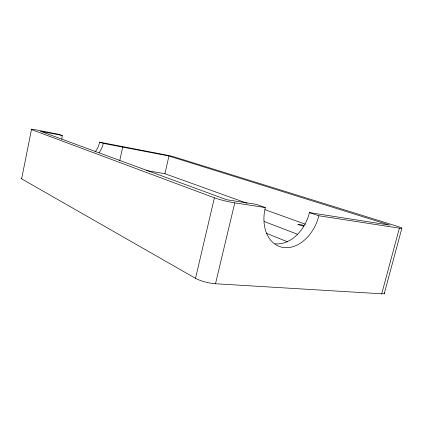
<?xml version="1.0" encoding="UTF-8"?>
<svg xmlns="http://www.w3.org/2000/svg" width="423" height="423" viewBox="0 0 423 423"><rect width="100%" height="100%" fill="white"/><g stroke="black" fill="none" stroke-linecap="round" stroke-linejoin="round"><path stroke-width="0.63" d="M384.375 292.949A12.436 2.052 16 0 1 381.731 293.795L215.497 283.754A14.514 3.21 13.8 0 1 195.511 278.323L21.626 178.834L31.471 129.565A9.121 0.508 12.1 0 1 36.738 130.03L58.998 134.318L62.308 135.497A22.736 20.833 -73.3 0 0 61.837 139.098M119.757 160.597L122.675 147.109M247 203.23L164.938 173.737L168.925 156.008L103.254 143.371L99.648 142.16A22.493 20.685 -73.5 0 1 95.127 151.952M195.511 278.323L214.398 197.821L31.471 129.565M215.497 283.754L234.786 202.866L265.321 207.556A37.303 26.855 -70.3 0 0 283.183 247.471A37.303 26.855 -70.3 0 0 318.879 215.778L399.381 228.14L381.731 293.795M384.296 293.488L401.85 228.309M274.998 243.796A36.664 26.712 -70.3 0 0 309.467 212.621L389.694 225.11L168.925 156.008M146.289 170.511L164.938 173.737M99.648 142.16L164.912 154.749A7.815 0.402 12.8 0 1 175.334 157.24L397.208 226.279A12.579 0.904 14.2 0 1 399.381 228.14M62.308 135.497L40.423 131.289L226.712 199.735L256.238 204.335L265.321 207.556M309.467 212.621L318.879 215.778M265.031 209.708L305.443 224.232M264.211 221.509L297.464 234.247M266.062 233.152L287.471 241.813M303.788 226.083A3.643 0.386 14 0 1 298.791 224.84A3.643 0.386 14 0 1 298.865 224.296A3.643 0.386 14 0 1 303.857 225.538M234.786 202.866A14.72 1.428 13.3 0 1 214.398 197.821M21.626 178.834A9.042 1.158 11.2 0 1 21.282 178.157M103.254 143.371A22.736 20.833 -73.3 0 1 99.077 152.756"/></g></svg>
